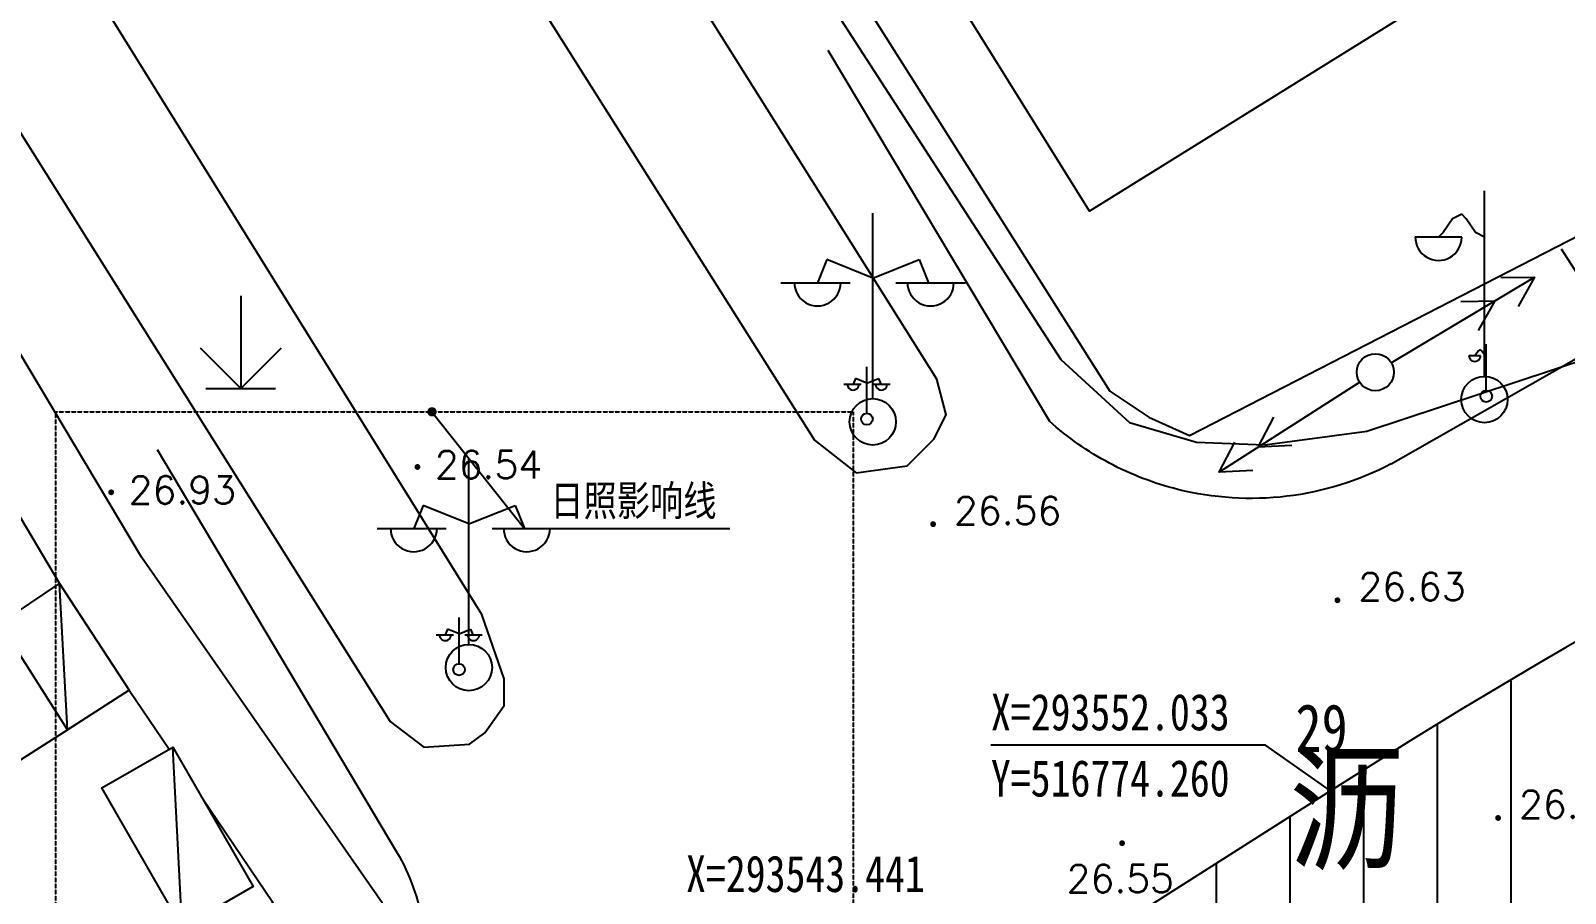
# Model space of a CAD drawing. Extents: x 1977 to 1034874806, y 3985 to 587211952.
# Drawn here: x 516718179 to 516784391, y 293547609 to 293584827 of the extents above; entities that cross this region are included whole.
import ezdxf
from ezdxf.enums import TextEntityAlignment as Align
from ezdxf.xclip import XClip

# ---------------------------------------------------------------- set-up
doc = ezdxf.new("R2010")
doc.units = 0
doc.header["$LTSCALE"] = 10
doc.header["$MEASUREMENT"] = 0
doc.header["$XCLIPFRAME"] = 0
doc.linetypes.add('DASH', pattern=[0.35, 0.25, -0.1])
for name, color, linetype in [('01-标注_符号2', 200, 'Continuous'), ('M-建筑影响线', 9, 'Continuous'), ('M-用地 代征道路', 216, 'Continuous'), ('M-用地 代征道路坐标', 140, 'Continuous'), ('M-用地 地形图', 8, 'Continuous'), ('M-用地 红线坐标', 140, 'Continuous'), ('PUB_TEXT', 7, 'Continuous'), ('X-地形图$0$GCD', 1, 'Continuous'), ('X-地形图$0$GKSS', 4, 'Continuous'), ('X-地形图$0$JTSS', 3, 'Continuous')]:
    doc.layers.add(name, color=color, linetype=linetype)
doc.styles.add('X-地形图$0$HZ', font='simplex.shx', dxfattribs={"bigfont": 'hztxt.shx'})
doc.styles.add('黑', font='simhei.ttf', dxfattribs={"width": 0.8})
doc.styles.add('黑体', font='simhei.ttf', dxfattribs={"width": 0.8})
doc.linetypes.add('X-地形图$0$B14', pattern='A,4.5,[145,symbolx.shx,S=0.5,R=0,X=0,Y=0],4.5,-0.5,[146,symbolx.shx,S=1,R=0,X=0,Y=0],-0.5', length=10)

# ---------------------------------------------------------------- blocks, each defined once
blk = doc.blocks.new('X-地形图$0$BC027')
for p, q in [((0, 0.5), (0, 4.5)), ((-0.49, 4), (-0.69, 3.9)), ((-0.39, 3.9), (-0.49, 4)), ((-0.69, 3.9), (-0.89, 3.6)), ((-0.19, 3.6), (-0.39, 3.9)), ((-0.49, 3.5), (-1.49, 3.5)), ((-0.89, 3.6), (-0.99, 3.5)), ((0, 3.5), (-0.19, 3.6))]:
    blk.add_line(p, q)
blk.add_circle((0, 0), 0.5)
blk.add_arc((-0.99, 3.5), 0.5, 179, 0)
blk = doc.blocks.new('X-地形图$0$BC028')
for p, q in [((0, 0.5), (0, 4.5)), ((-0.99, 3.5), (-1.19, 3)), ((0, 3.1), (-0.99, 3.5)), ((0, 3.1), (1, 3.5)), ((1, 3.5), (1.2, 3)), ((-1.98, 3), (-0.49, 3)), ((0.5, 3), (2, 3))]:
    blk.add_line(p, q)
blk.add_circle((0, 0), 0.5)
for centre in [(-1.19, 3), (1.25, 3)]:
    blk.add_arc(centre, 0.5, 179, 0)
blk = doc.blocks.new('X-地形图$0$BC117')
at = {"linetype": 'Continuous'}
blk.add_line((0.4, 0), (4, 0), dxfattribs=at)
for points in [[(2.368, 0.365), (3, 0), (2.368, -0.365)], [(3.368, 0.365), (4, 0), (3.368, -0.365)]]:
    blk.add_lwpolyline(points)
blk.add_circle((0, 0), 0.4, dxfattribs=at)
blk = doc.blocks.new('X-地形图$0$BC114')
for p, q in [((0, 1), (0, -1)), ((0, -1), (-0.87, -0.13)), ((0.87, -0.13), (0, -1)), ((-0.75, -1), (0.75, -1))]:
    blk.add_line(p, q)
blk = doc.blocks.new('X-地形图$0$BC200')
at = {"linetype": 'Continuous', "const_width": 0.25, "flags": 128}
blk.add_lwpolyline([(-0.125, 0, 1), (0.125, 0, 1)], format="xyb", close=True, dxfattribs=at)
blk = doc.blocks.new('X-地形图$0$A$C7BFD1BD2')
at = {"layer": 'X-地形图$0$GCD', "linetype": 'Continuous', "xscale": 0.5, "yscale": 0.5, "zscale": 0.5}
for p in [(-565.134, -183.996), (-578.345, -185.09), (-534.732, -200.228)]:
    blk.add_blockref('X-地形图$0$BC200', p, dxfattribs=at)
at = {"layer": 'X-地形图$0$GCD', "linetype": 'Continuous', "xscale": 0.4999999999999998, "yscale": 0.4999999999999998, "zscale": 0.4999999999999998, "rotation": 32.7878370276766}
for p in [(-542.886, -186.465), (-525.44, -189.748), (-518.509, -199.141)]:
    blk.add_blockref('X-地形图$0$BC200', p, dxfattribs=at)
at = {"layer": 'X-地形图$0$GCD', "linetype": 'Continuous', "style": 'X-地形图$0$HZ'}
for s, p in [('26.54', (-564.384, -184.496)), ('26.93', (-577.595, -185.59)), ('26.56', (-541.985, -186.479)), ('26.63', (-524.539, -189.762)), ('26.68', (-517.607, -199.155)), ('26.55', (-537.127, -202.357))]:
    blk.add_text(s, height=1.2, dxfattribs=at).set_placement(p)
blk = doc.blocks.new('dixingtu')
at = {"linetype": 'X-地形图$0$B14', "flags": 128}
for points in [[(516696286, 293600000), (516719418, 293560971)], [(516722433, 293556378), (516724154, 293553829)], [(516725576, 293551723), (516728636, 293547192), (516661095, 293504076), (516590032, 293458805)]]:
    blk.add_lwpolyline(points, dxfattribs=at)
at = {"linetype": 'Continuous', "flags": 128}
for points in [[(516730787, 293536639), (516735011, 293540115), (516734835, 293543503), (516733339, 293547199), (516722955, 293562115), (516710492, 293582999), (516699618, 293600000)], [(516705444, 293600000), (516733686, 293555015), (516735138, 293553915), (516737118, 293554047), (516737778, 293554531), (516738614, 293555719), (516738614, 293556863), (516737646, 293559635), (516712579, 293600000)], [(516731272, 293600000), (516751995, 293567159), (516753799, 293565751), (516755999, 293566059), (516757143, 293567203), (516757671, 293568259), (516757275, 293569799), (516738307, 293600000)], [(516743637, 293600000), (516762632, 293570635), (516765591, 293567929), (516768483, 293567071), (516771430, 293566954), (516775832, 293567555), (516788718, 293571801)], [(516745315, 293600000), (516764736, 293569275), (516766426, 293568148), (516768180, 293567362), (516791673, 293579444)], [(516719772, 293554659), (516719418, 293560971)], [(516724715, 293546136), (516724311, 293553920)]]:
    blk.add_lwpolyline(points, dxfattribs=at)
for points in [[(516757879, 293600000), (516771997, 293600000), (516780024, 293587092), (516763857, 293577041), (516755639, 293590264), (516761620, 293593979)], [(516716842, 293559251), (516719418, 293560971), (516722433, 293556378), (516719772, 293554659)], [(516716842, 293559251), (516686488, 293539886), (516689399, 293535282), (516719772, 293554659)], [(516724715, 293546136), (516721248, 293552155), (516724311, 293553920), (516727778, 293547901)]]:
    blk.add_lwpolyline(points, close=True, dxfattribs=at)
at = {"layer": 'X-地形图$0$JTSS', "linetype": 'Continuous', "flags": 128}
for points in [[(516752573, 293583984), (516762130, 293567979)], [(516785067, 293574103), (516784227, 293575403)], [(516776875, 293566132), (516784856, 293570677)], [(516723643, 293566763), (516733968, 293549398)]]:
    blk.add_lwpolyline(points, dxfattribs=at)
for points in [[(516776875, 293566132, -0.091097), (516772377, 293564739, -0.091097), (516767676, 293565035, -0.060904), (516764723, 293566168, -0.060904), (516762130, 293567979)], [(516733968, 293549398, -0.092127), (516735114, 293546207, -0.092127), (516735036, 293542817, -0.088796), (516733812, 293539785, -0.088796), (516731613, 293537366)]]:
    blk.add_lwpolyline(points, format="xyb", dxfattribs=at)
at = {"linetype": 'Continuous'}
for name, p, xscale, yscale, zscale in [('X-地形图$0$A$C7BFD1BD2', (517300000, 293750000), 1000, 1000, 1000), ('X-地形图$0$BC027', (516780900, 293568914), 2000, 2000, 2000), ('X-地形图$0$BC028', (516754510, 293567951), 2000, 2000, 2000), ('X-地形图$0$BC114', (516727243, 293571387), 2000, 2000, 2000), ('X-地形图$0$BC028', (516737086, 293557347), 2000, 2000, 2000)]:
    blk.add_blockref(name, p, dxfattribs=dict(at, xscale=xscale, yscale=yscale, zscale=zscale))
for xscale, yscale, zscale, rotation in [(1999.999999970709, 1999.999999970709, 1999.999999970709, 30.88028482489655), (2000.000000008584, 2000.000000008584, 2000.000000008584, 212.5609578639694)]:
    blk.add_blockref('X-地形图$0$BC117', (516776196, 293570091), dxfattribs=dict(at, xscale=xscale, yscale=yscale, zscale=zscale, rotation=rotation))
at = {"layer": 'X-地形图$0$GKSS', "linetype": 'Continuous', "xscale": 500, "yscale": 500, "zscale": 500}
for name, p in [('X-地形图$0$BC027', (516780980, 293569054)), ('X-地形图$0$BC028', (516754258, 293568073)), ('X-地形图$0$BC028', (516736661, 293557260))]:
    blk.add_blockref(name, p, dxfattribs=at)
at = {"linetype": 'Continuous', "style": 'X-地形图$0$HZ'}
blk.add_text(' 沥', height=5000, dxfattribs=at).set_placement((516773259, 293551285), align=Align.MIDDLE)

msp = doc.modelspace()

# ---------------------------------------------------------------- hatches: boundary and pattern name
at = {"layer": 'M-用地 代征道路', "linetype": 'Continuous'}
h = msp.add_hatch(dxfattribs=at)
h.set_pattern_fill('ANSI31', color=256, scale=2000, angle=45)
h.set_pattern_definition([(90, (5e-07, -9e-07), (-3175, 7e-13), [])])
h.paths.add_polyline_path([(516805773, 293547166), (516819249, 293553749), (516833059, 293559601), (516850264, 293570958, -0.037484907), (516891830, 293580614, -0.037486061), (516934373, 293583957), (517108952, 293584561), (517129064, 293564630), (517129758, 293441475), (517124870, 293421447), (517125067, 293386448), (517120118, 293377370), (517113257, 293364786), (516977085, 293278102), (516956377, 293282701), (516937582, 293312227), (516922624, 293326413), (516799129, 293520414), (516801840, 293531330)], flags=16)
edge = h.paths.add_edge_path()
edge.add_line((517148867, 293599699), (516934315.329, 293598955.98))
edge.add_arc((516935357.134, 293298946.875), 300010.915, 90.19896327, 106.33801982)
edge.add_arc((516935363.791, 293298956.272), 300003.769, 106.33974463, 122.48004836)
edge.add_line((516774260, 293552033), (516760762, 293543441))
edge.add_line((516760762, 293543441), (516959452, 293231315))
edge.add_line((516959452, 293231315), (517150257, 293352776))
edge.add_line((517150257, 293352776), (517148867, 293599699))
h.paths.add_polyline_path([(516983988, 293276570), (516977085, 293278102), (517113257, 293364786), (517108308, 293355708), (517078783, 293336913), (517064596, 293321955), (517033070, 293301887), (517013514, 293295365)])

# ---------------------------------------------------------------- linework, layer by layer
at = {"layer": '01-标注_符号2'}
for p, q in [((516735493.594, 293568383.47), (516739485.669, 293563346.599)), ((516739485.669, 293563346.599), (516748342.872, 293563346.599))]:
    msp.add_line(p, q, dxfattribs=at)
at = {"layer": '01-标注_符号2', "const_width": 200}
msp.add_lwpolyline([(516735431.48, 293568461.84, 1), (516735555.708, 293568305.1, 1)], format="xyb", close=True, dxfattribs=at)
at = {"layer": 'M-建筑影响线', "linetype": 'DASH', "ltscale": 2}
msp.add_lwpolyline([(516719260.981, 293472503.576), (516719260.981, 293568383.576), (516753660.981, 293568383.576), (516753660.981, 293472503.576)], dxfattribs=at)
at = {"layer": 'M-用地 代征道路坐标'}
for p, q in [((516771460.255, 293554001.217), (516759608.104, 293554001.217)), ((516774260, 293552033), (516771460.255, 293554001.217))]:
    msp.add_line(p, q, dxfattribs=at)
at = {"layer": 'M-用地 代征道路坐标', "color": 216, "linetype": 'Continuous'}
msp.add_lwpolyline([(516774260, 293552033), (516760762, 293543441), (516959452, 293231315), (517150257, 293352776), (517148867, 293599699), (516934321, 293598956, 0.070541303), (516850963, 293586843, 0.070542022), (516774260, 293552033)], format="xyb", close=True, dxfattribs=at)

# ---------------------------------------------------------------- block references
at = {"layer": 'M-用地 地形图'}
ref = msp.add_blockref('dixingtu', (0.068, -0.106), dxfattribs=at)
XClip(ref).set_block_clipping_path([(516546032.4072857499, 293199999.9999999404), (517191244.7300934196, 293692600.7206964493)])

# ---------------------------------------------------------------- texts
at = {"layer": '01-标注_符号2', "color": 7, "style": '黑体', "width": 0.8}
msp.add_text('日照影响线', height=1314.346, dxfattribs=at).set_placement((516740599.307, 293563893.751))
at = {"layer": 'M-用地 红线坐标', "style": '黑', "width": 0.8}
msp.add_text('29', height=2065.4008, dxfattribs=at).set_placement((516772750.969, 293553707.519))
at = {"layer": 'PUB_TEXT', "style": '黑体', "width": 0.8}
for s, p in [('X=293552.033', (516759608.104, 293554640.077)), ('Y=516774.260', (516759608.104, 293551785.141)), ('X=293543.441', (516746454.956, 293547663.675))]:
    msp.add_text(s, height=1577.21519, dxfattribs=at).set_placement(p)

doc.saveas('drawing.dxf')
